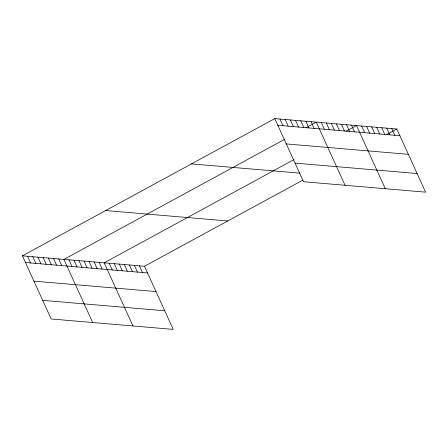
<?xml version="1.0" encoding="UTF-8"?>
<svg xmlns="http://www.w3.org/2000/svg" width="448" height="448" viewBox="0 0 448 448"><rect width="100%" height="100%" fill="white"/><g stroke="black" fill="none" stroke-linecap="round" stroke-linejoin="round"><path stroke-width="0.67" d="M22.4 255.842L144.463 266.263L173.236 329.398L51.173 318.982L22.4 255.842L274.764 118.602L396.827 129.018L425.6 192.158L303.537 181.737L274.764 118.602M284.424 139.462L63.902 259.386L92.674 322.521M305.855 127.803L316.266 122.142L345.038 185.282M294.084 159.55L104.182 262.825L132.955 325.959M346.136 131.242L356.546 125.58L385.319 188.72M144.463 266.263L302.82 180.141M386.417 134.68L396.827 129.018M277.81 125.283L399.874 135.705M286.3 143.914L408.363 154.336M295.047 163.111L417.11 173.527M191.481 163.89L299.701 173.13M105.678 210.554L227.741 220.97M25.446 262.528L147.51 272.944M33.936 281.154L155.999 291.575M42.683 300.35L164.746 310.772M391.793 128.593L394.839 135.274M386.758 128.162L389.805 134.848M381.724 127.73L384.765 134.417M376.684 127.299L379.73 133.986M371.65 126.874L374.696 133.554M366.615 126.442L369.662 133.129M361.581 126.011L364.627 132.698M351.512 125.154L354.558 131.835M346.478 124.723L349.524 131.41M341.438 124.292L344.484 130.978M336.403 123.861L339.45 130.547M331.369 123.435L334.415 130.116M326.334 123.004L329.381 129.69M321.3 122.573L324.346 129.259M311.074 121.699L314.121 128.386M305.889 121.257L308.935 127.943M300.703 120.814L303.75 127.501M295.512 120.372L298.558 127.058M290.326 119.93L293.373 126.616M285.141 119.487L288.187 126.174M279.95 119.045L282.996 125.726M139.429 265.832L142.475 272.518M134.394 265.401L137.441 272.087M129.36 264.975L132.406 271.656M124.326 264.544L127.366 271.225M119.286 264.113L122.332 270.799M114.251 263.682L117.298 270.368M109.217 263.25L112.263 269.937M99.148 262.394L102.194 269.08M94.114 261.962L97.16 268.649M89.079 261.531L92.126 268.218M84.039 261.106L87.086 267.786M79.005 260.674L82.051 267.361M73.97 260.243L77.017 266.93M68.936 259.812L71.982 266.498M58.716 258.944L61.762 265.625M53.525 258.502L56.571 265.182M48.339 258.054L51.386 264.74M43.148 257.611L46.194 264.298M37.962 257.169L41.009 263.855M32.777 256.726L35.823 263.413M27.586 256.284L30.632 262.97"/></g></svg>
